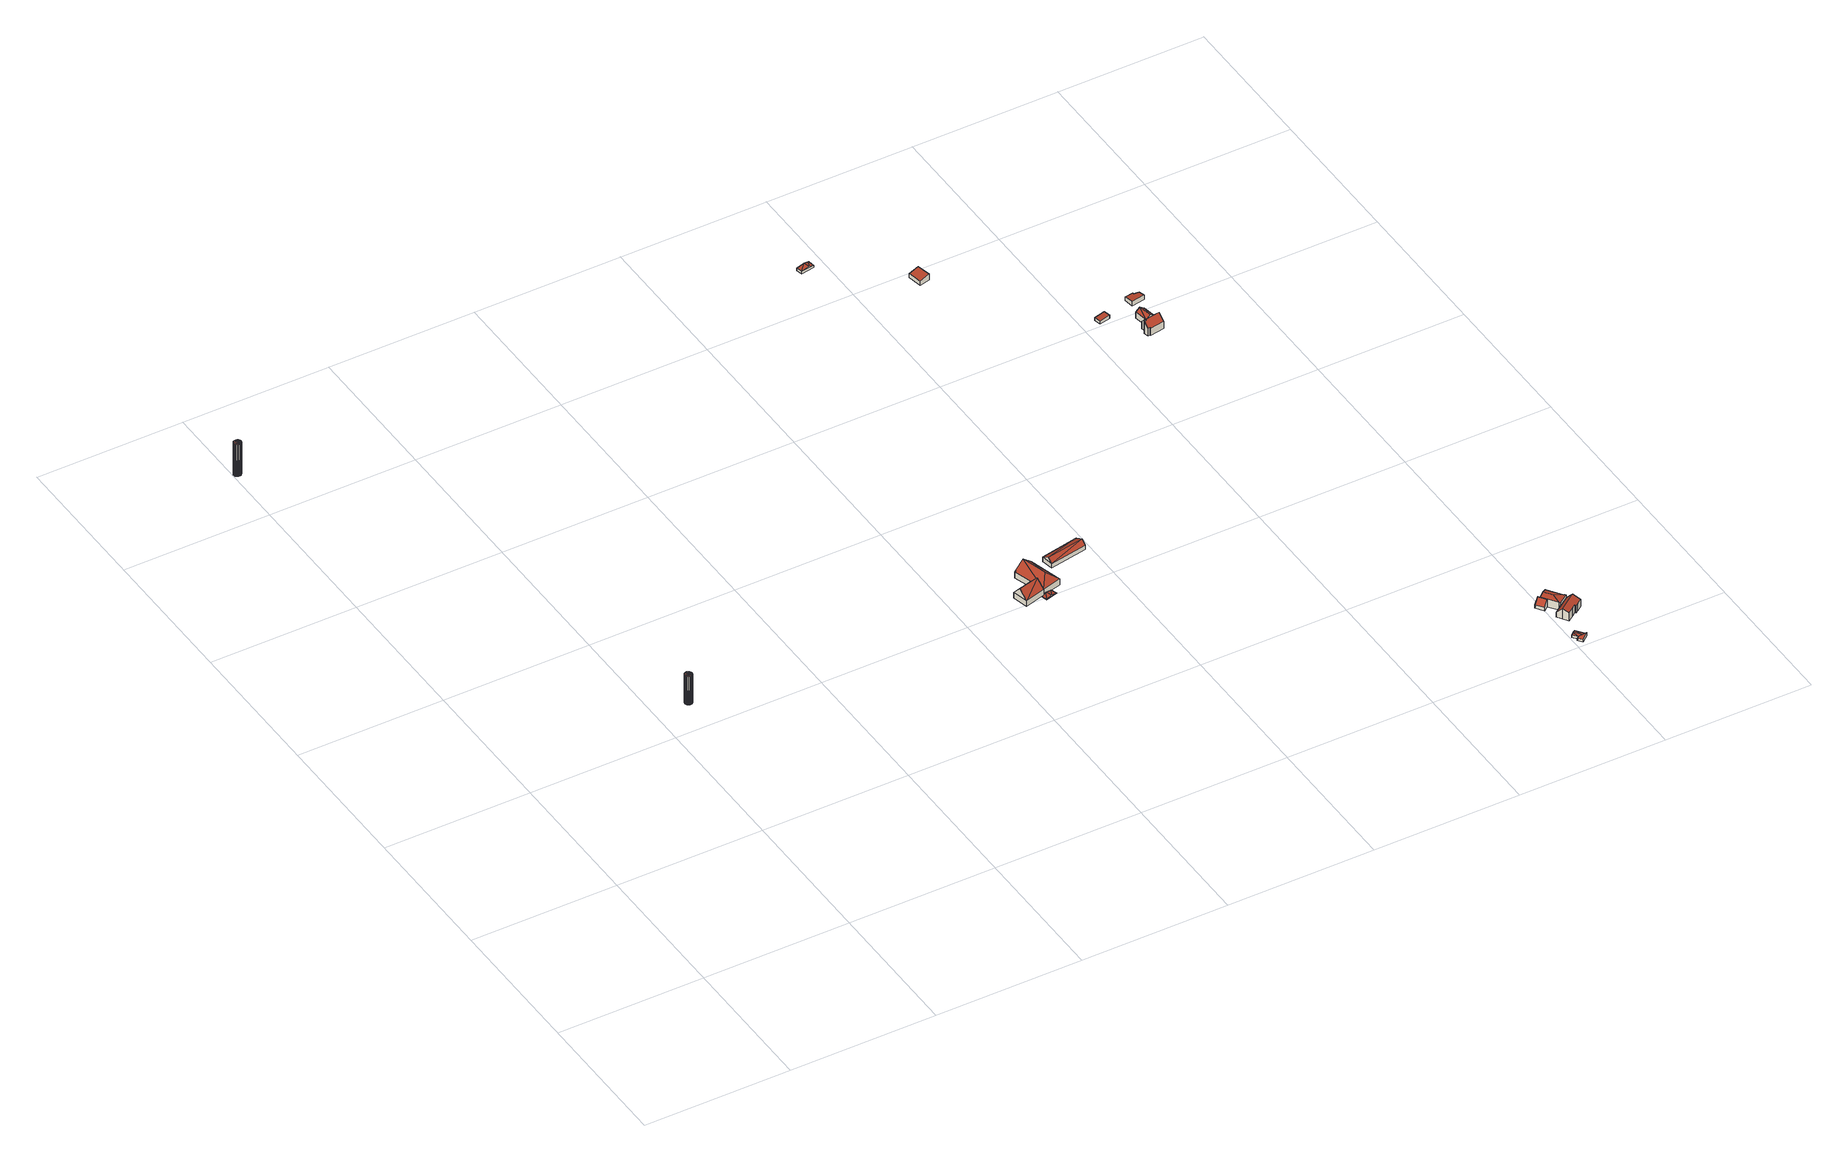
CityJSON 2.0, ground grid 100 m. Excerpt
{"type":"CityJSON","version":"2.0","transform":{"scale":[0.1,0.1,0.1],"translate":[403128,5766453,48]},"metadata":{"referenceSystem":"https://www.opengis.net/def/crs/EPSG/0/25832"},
"CityObjects":{
"building1":{"type":"Building","attributes":{"Geometrietyp2DReferenz":"1000","Gemeindeschluessel":"05515000","function":"51002_1251","roofType":"9999","measuredHeight":24.29},"geometry":[{"type":"Solid","lod":"2","boundaries":[[[[0,1,2]],[[1,3,2]],[[4,5,0]],[[5,1,0]],[[6,7,4]],[[7,5,4]],[[8,9,6]],[[9,7,6]],[[10,11,8]],[[11,9,8]],[[12,13,10]],[[13,11,10]],[[14,15,12]],[[15,13,12]],[[16,17,14]],[[17,15,14]],[[18,19,16]],[[19,17,16]],[[20,21,18]],[[21,19,18]],[[22,23,20]],[[23,21,20]],[[24,25,22]],[[25,23,22]],[[26,27,24]],[[27,25,24]],[[28,29,26]],[[29,27,26]],[[30,31,28]],[[31,29,28]],[[32,33,30]],[[33,31,30]],[[34,35,32]],[[35,33,32]],[[36,37,34]],[[37,35,34]],[[38,39,36]],[[39,37,36]],[[2,3,38]],[[3,39,38]],[[3,1,39]],[[1,5,39]],[[5,7,39]],[[7,9,39]],[[9,11,39]],[[11,13,39]],[[13,15,39]],[[15,17,39]],[[17,19,39]],[[19,21,39]],[[21,23,39]],[[23,25,39]],[[25,27,39]],[[27,29,39]],[[29,31,39]],[[31,33,39]],[[33,35,39]],[[35,37,39]],[[10,8,4]],[[8,6,4]],[[0,2,4]],[[2,38,4]],[[38,36,4]],[[36,34,4]],[[34,32,4]],[[32,30,4]],[[30,28,4]],[[28,26,4]],[[26,24,4]],[[24,22,4]],[[22,20,4]],[[20,18,4]],[[18,16,4]],[[16,14,4]],[[14,12,4]],[[12,10,4]]]],"semantics":{"surfaces":[{"type":"WallSurface"},{"type":"GroundSurface"},{"type":"RoofSurface"}],"values":[[0,0,0,0,0,0,0,0,0,0,0,0,0,0,0,0,0,0,0,0,0,0,0,0,0,0,0,0,0,0,0,0,0,0,0,0,0,0,0,0,1,1,1,1,1,1,1,1,1,1,1,1,1,1,1,1,1,1,2,2,2,2,2,2,2,2,2,2,2,2,2,2,2,2,2,2]]}}]},
"building2":{"type":"Building","attributes":{"Geometrietyp2DReferenz":"1000","Gemeindeschluessel":"05515000","function":"51002_1251","roofType":"9999","measuredHeight":21.52},"geometry":[{"type":"Solid","lod":"2","boundaries":[[[[40,41,42]],[[41,43,42]],[[44,45,40]],[[45,41,40]],[[46,47,44]],[[47,45,44]],[[48,49,46]],[[49,47,46]],[[50,51,48]],[[51,49,48]],[[52,53,50]],[[53,51,50]],[[54,55,52]],[[55,53,52]],[[56,57,54]],[[57,55,54]],[[58,59,56]],[[59,57,56]],[[60,61,58]],[[61,59,58]],[[62,63,60]],[[63,61,60]],[[64,65,62]],[[65,63,62]],[[66,67,64]],[[67,65,64]],[[68,69,66]],[[69,67,66]],[[70,71,68]],[[71,69,68]],[[72,73,70]],[[73,71,70]],[[74,75,72]],[[75,73,72]],[[76,77,74]],[[77,75,74]],[[78,79,76]],[[79,77,76]],[[42,43,78]],[[43,79,78]],[[43,41,79]],[[41,45,79]],[[45,47,79]],[[47,49,79]],[[49,51,79]],[[51,53,79]],[[53,55,79]],[[55,57,79]],[[57,59,79]],[[59,61,79]],[[61,63,79]],[[63,65,79]],[[65,67,79]],[[67,69,79]],[[69,71,79]],[[71,73,79]],[[73,75,79]],[[75,77,79]],[[40,42,44]],[[42,78,44]],[[78,76,44]],[[76,74,44]],[[74,72,44]],[[72,70,44]],[[70,68,44]],[[68,66,44]],[[66,64,44]],[[64,62,44]],[[62,60,44]],[[60,58,44]],[[58,56,44]],[[56,54,44]],[[54,52,44]],[[52,50,44]],[[50,48,44]],[[48,46,44]]]],"semantics":{"surfaces":[{"type":"WallSurface"},{"type":"GroundSurface"},{"type":"RoofSurface"}],"values":[[0,0,0,0,0,0,0,0,0,0,0,0,0,0,0,0,0,0,0,0,0,0,0,0,0,0,0,0,0,0,0,0,0,0,0,0,0,0,0,0,1,1,1,1,1,1,1,1,1,1,1,1,1,1,1,1,1,1,2,2,2,2,2,2,2,2,2,2,2,2,2,2,2,2,2,2]]}}]},
"building3":{"type":"Building","attributes":{"Gemeindeschluessel":"05515000","Geometrietyp2DReferenz":"3000","function":"31001_1000","roofType":"3100","measuredHeight":10.12},"address":[{"country":"Germany","locality":"Münster","thoroughfareNumber":"320","thoroughfareName":"Am Max-Klemens-Kanal"}],"geometry":[{"type":"Solid","lod":"2","boundaries":[[[[80,81,82,83]],[[84,85,81,80]],[[86,87,85,84]],[[83,82,87,86]],[[80,88,84]],[[86,89,83]],[[89,88,80]],[[80,83,89]],[[88,89,86]],[[86,84,88]],[[81,85,87,82]]]],"semantics":{"surfaces":[{"type":"WallSurface"},{"type":"RoofSurface"},{"type":"GroundSurface"}],"values":[[0,0,0,0,0,0,1,1,1,1,2]]}}]},
"building4":{"type":"Building","attributes":{"Gemeindeschluessel":"05515000","Geometrietyp2DReferenz":"3000","function":"51009_1610","roofType":"3100","measuredHeight":1.13},"geometry":[{"type":"Solid","lod":"2","boundaries":[[[[90,91,92,93]],[[94,95,91,90]],[[96,97,95,94]],[[93,92,97,96]],[[90,98,94]],[[96,99,93]],[[98,90,93]],[[93,99,98]],[[94,98,99]],[[99,96,94]],[[91,95,97,92]]]],"semantics":{"surfaces":[{"type":"WallSurface"},{"type":"RoofSurface"},{"type":"GroundSurface"}],"values":[[0,0,0,0,0,0,1,1,1,1,2]]}}]},
"building5":{"type":"Building","attributes":{"Gemeindeschluessel":"05515000","Geometrietyp2DReferenz":"3000","function":"31001_2700","roofType":"5000","measuredHeight":10.08},"geometry":[{"type":"Solid","lod":"2","boundaries":[[[[83,100,101,102]],[[86,103,100,83]],[[104,105,103,86]],[[106,107,105,104]],[[102,101,107,106]],[[102,108,83]],[[108,102,106]],[[106,109,108]],[[83,108,109]],[[109,104,86,83]],[[106,104,109]],[[100,103,105,107,101]]]],"semantics":{"surfaces":[{"type":"WallSurface"},{"type":"RoofSurface"},{"type":"GroundSurface"}],"values":[[0,0,0,0,0,1,1,1,1,1,0,2]]}}]},
"building6":{"type":"Building","attributes":{"Gemeindeschluessel":"05515000","Geometrietyp2DReferenz":"3000","function":"31001_2700","roofType":"3100","measuredHeight":6.3},"geometry":[{"type":"Solid","lod":"2","boundaries":[[[[110,111,112,113]],[[114,115,111,110]],[[116,117,115,114]],[[113,112,117,116]],[[110,118,114]],[[116,119,113]],[[110,113,119]],[[119,118,110]],[[118,119,116]],[[116,114,118]],[[111,115,117,112]]]],"semantics":{"surfaces":[{"type":"WallSurface"},{"type":"RoofSurface"},{"type":"GroundSurface"}],"values":[[0,0,0,0,0,0,1,1,1,1,2]]}}]},
"building7":{"type":"Building","attributes":{"Gemeindeschluessel":"05515000","Geometrietyp2DReferenz":"3000","function":"31001_1310","roofType":"3100","measuredHeight":2.6},"geometry":[{"type":"Solid","lod":"2","boundaries":[[[[120,121,122,123]],[[124,125,121,120]],[[126,127,125,124]],[[123,122,127,126]],[[120,128,124]],[[126,129,123]],[[128,120,123]],[[123,129,128]],[[124,128,129]],[[129,126,124]],[[121,125,127,122]]]],"semantics":{"surfaces":[{"type":"WallSurface"},{"type":"RoofSurface"},{"type":"GroundSurface"}],"values":[[0,0,0,0,0,0,1,1,1,1,2]]}}]},
"building8":{"type":"Building","attributes":{"Gemeindeschluessel":"05515000","Geometrietyp2DReferenz":"3000","function":"31001_2700","roofType":"2100","measuredHeight":4.62},"geometry":[{"type":"Solid","lod":"2","boundaries":[[[[130,131,132,133]],[[134,135,131,130]],[[136,137,135,134]],[[133,132,137,136]],[[134,130,133,136]],[[131,135,137,132]]]],"semantics":{"surfaces":[{"type":"WallSurface"},{"type":"RoofSurface"},{"type":"GroundSurface"}],"values":[[0,0,0,0,1,2]]}}]},
"building9":{"type":"Building","attributes":{"Gemeindeschluessel":"05515000","Geometrietyp2DReferenz":"3000","function":"31001_1310"},"children":["building9-1","building9-2"]},
"building9-1":{"type":"BuildingPart","attributes":{"roofType":"2100","measuredHeight":2.79},"parents":["building9"],"geometry":[{"type":"Solid","lod":"2","boundaries":[[[[138,139,140,141]],[[142,143,144,145,146]],[[141,140,143,142]],[[146,147,148,138,141,142]],[[139,144,143,140]],[[147,146,145]],[[139,138,148,145,144]],[[148,147,145]]]],"semantics":{"surfaces":[{"type":"WallSurface"},{"type":"RoofSurface"},{"type":"GroundSurface"},{"type":"ClosureSurface"}],"values":[[0,0,0,1,2,0,3,3]]}}]},
"building9-2":{"type":"BuildingPart","attributes":{"roofType":"3100","measuredHeight":2.43},"parents":["building9"],"geometry":[{"type":"Solid","lod":"2","boundaries":[[[[149,150,139,138,151]],[[152,153,150,149]],[[145,144,153,152]],[[149,154,152]],[[151,155,154]],[[154,149,151]],[[155,147,145,152]],[[152,154,155]],[[150,153,144,139]],[[148,151,138]],[[144,145,148,138,139]],[[147,155,151,148]],[[147,148,145]]]],"semantics":{"surfaces":[{"type":"WallSurface"},{"type":"RoofSurface"},{"type":"GroundSurface"},{"type":"ClosureSurface"}],"values":[[0,0,0,0,1,1,1,1,2,0,3,0,3]]}}]},
"building10":{"type":"Building","attributes":{"Gemeindeschluessel":"05515000","Geometrietyp2DReferenz":"3000","function":"31001_1100","roofType":"2100","measuredHeight":6.04},"geometry":[{"type":"Solid","lod":"2","boundaries":[[[[156,157,158,159]],[[160,161,157,156]],[[162,163,161,160]],[[164,165,163,162]],[[159,158,165,164]],[[162,160,156,159,164]],[[157,161,163,165,158]]]],"semantics":{"surfaces":[{"type":"WallSurface"},{"type":"RoofSurface"},{"type":"GroundSurface"}],"values":[[0,0,0,0,0,1,2]]}}]},
"building11":{"type":"Building","attributes":{"Gemeindeschluessel":"05515000","Geometrietyp2DReferenz":"3000","function":"31001_1000"},"address":[{"country":"Germany","locality":"Münster","thoroughfareNumber":"20","thoroughfareName":"Höltene Schluse"},{"country":"Germany","locality":"Münster","thoroughfareNumber":"20a","thoroughfareName":"Höltene Schluse"}],"children":["building11-1","building11-2"]},
"building11-1":{"type":"BuildingPart","attributes":{"roofType":"5000","measuredHeight":6.93},"parents":["building11"],"geometry":[{"type":"Solid","lod":"2","boundaries":[[[[166,167,168,169]],[[170,171,167,166]],[[172,173,171,170]],[[174,175,173,172]],[[176,177,178,175,174]],[[179,180,181,182,183]],[[184,163,180,179]],[[185,161,163,184]],[[169,168,161,185]],[[186,179,183,176,170]],[[166,169,186,170]],[[174,172,170,176]],[[185,184,179,186,169]],[[167,171,173,175,178,181,180,163,161,168]],[[182,177,176,183]],[[181,178,177,182]]]],"semantics":{"surfaces":[{"type":"WallSurface"},{"type":"RoofSurface"},{"type":"GroundSurface"},{"type":"ClosureSurface"}],"values":[[0,0,0,0,0,0,0,0,0,1,1,1,1,2,0,3]]}}]},
"building11-2":{"type":"BuildingPart","attributes":{"roofType":"3100","measuredHeight":7.7},"parents":["building11"],"geometry":[{"type":"Solid","lod":"2","boundaries":[[[[187,188,175,189]],[[190,191,188,187]],[[192,193,191,190]],[[194,195,193,192]],[[196,197,195,194]],[[198,199,197,196]],[[200,201,199,198]],[[202,203,201,200]],[[204,205,203,202]],[[182,181,205,204]],[[200,198,196,194,192,190,187,202]],[[189,177,182,204,202,187]],[[188,191,193,195,197,199,201,203,205,181,178,175]],[[175,178,177,189]],[[178,181,182,177]]]],"semantics":{"surfaces":[{"type":"WallSurface"},{"type":"RoofSurface"},{"type":"GroundSurface"},{"type":"ClosureSurface"}],"values":[[0,0,0,0,0,0,0,0,0,0,1,1,2,0,3]]}}]},
"building12":{"type":"Building","attributes":{"Gemeindeschluessel":"05515000","Geometrietyp2DReferenz":"3000","function":"31001_1310","roofType":"2100","measuredHeight":2.56},"geometry":[{"type":"Solid","lod":"2","boundaries":[[[[206,207,208,209]],[[210,211,207,206]],[[212,213,211,210]],[[209,208,213,212]],[[210,206,209,212]],[[207,211,213,208]]]],"semantics":{"surfaces":[{"type":"WallSurface"},{"type":"RoofSurface"},{"type":"GroundSurface"}],"values":[[0,0,0,0,1,2]]}}]},
"building13":{"type":"Building","attributes":{"Gemeindeschluessel":"05515000","Geometrietyp2DReferenz":"3000","function":"31001_1000"},"address":[{"country":"Germany","locality":"Münster","thoroughfareNumber":"118","thoroughfareName":"Nienberger Straße"}],"children":["building13-1","building13-2"]},
"building13-1":{"type":"BuildingPart","attributes":{"roofType":"3100","measuredHeight":7.04},"parents":["building13"],"geometry":[{"type":"Solid","lod":"2","boundaries":[[[[214,215,216,217]],[[218,219,215,214]],[[220,221,219,218]],[[214,222,218]],[[217,223,224,222]],[[222,214,217]],[[224,225,220,218]],[[218,222,224]],[[215,219,221,216]],[[221,220,217,216]],[[223,225,224]],[[223,217,220,225]]]],"semantics":{"surfaces":[{"type":"WallSurface"},{"type":"RoofSurface"},{"type":"GroundSurface"},{"type":"ClosureSurface"}],"values":[[0,0,0,0,1,1,1,1,2,3,0,3]]}}]},
"building13-2":{"type":"BuildingPart","attributes":{"roofType":"3100","measuredHeight":9.5},"parents":["building13"],"geometry":[{"type":"Solid","lod":"2","boundaries":[[[[226,227,221,220,228]],[[229,230,227,226]],[[231,232,230,229]],[[233,234,232,231]],[[235,236,234,233]],[[237,238,236,235]],[[239,240,238,237]],[[241,242,240,239]],[[243,244,242,241]],[[245,217,216,244,243]],[[239,237,235,233,231,229,226,241]],[[228,225,223,245,243,241,226]],[[227,230,232,234,236,238,240,242,244,216,221]],[[220,225,228]],[[217,245,223]],[[221,216,217,220]],[[217,223,225,220]]]],"semantics":{"surfaces":[{"type":"WallSurface"},{"type":"RoofSurface"},{"type":"GroundSurface"},{"type":"ClosureSurface"}],"values":[[0,0,0,0,0,0,0,0,0,0,1,1,2,0,0,3,3]]}}]},
"building14":{"type":"Building","attributes":{"Gemeindeschluessel":"05515000","Geometrietyp2DReferenz":"3000","function":"51009_1611","roofType":"2100","measuredHeight":3.15},"geometry":[{"type":"Solid","lod":"2","boundaries":[[[[246,247,248,249]],[[250,251,247,246]],[[252,253,251,250]],[[254,255,253,252]],[[256,257,255,254]],[[249,248,257,256]],[[254,252,250,246,249,256]],[[247,251,253,255,257,248]]]],"semantics":{"surfaces":[{"type":"WallSurface"},{"type":"RoofSurface"},{"type":"GroundSurface"}],"values":[[0,0,0,0,0,0,1,2]]}}]}
},
"vertices":[
[48,5425,255],[48,5425,13],[43,5431,255],[43,5431,13],[50,5418,255],[50,5418,13],[50,5410,255],[50,5410,13],[48,5402,255],[48,5402,13],[43,5396,255],[43,5396,13],[37,5391,255],[37,5391,13],[29,5389,255],[29,5389,13],[21,5389,255],[21,5389,13],[14,5391,255],[14,5391,13],[8,5396,255],[8,5396,13],[3,5402,255],[3,5402,13],[1,5410,255],[1,5410,13],[1,5418,255],[1,5418,13],[3,5425,255],[3,5425,13],[8,5431,255],[8,5431,13],[14,5436,255],[14,5436,13],[21,5438,255],[21,5438,13],[29,5438,255],[29,5438,13],[37,5436,255],[37,5436,13],
[1250,2246,225],[1250,2246,10],[1245,2253,225],[1245,2253,10],[1252,2239,225],[1252,2239,10],[1252,2231,225],[1252,2231,10],[1250,2224,225],[1250,2224,10],[1245,2217,225],[1245,2217,10],[1239,2213,225],[1239,2213,10],[1232,2210,225],[1232,2210,10],[1224,2210,225],[1224,2210,10],[1216,2213,225],[1216,2213,10],[1210,2217,225],[1210,2217,10],[1205,2224,225],[1205,2224,10],[1203,2231,225],[1203,2231,10],[1203,2239,225],[1203,2239,10],[1205,2246,225],[1205,2246,10],[1210,2253,225],[1210,2253,10],[1216,2257,225],[1216,2257,10],[1224,2260,225],[1224,2260,10],[1232,2260,225],[1232,2260,10],[1239,2257,225],[1239,2257,10],
[3395,1979,56],[3395,1979,14],[3534,2017,14],[3534,2017,56],[3368,2083,56],[3368,2083,14],[3505,2121,56],[3505,2121,14],[3382,2031,115],[3520,2069,115],
[3608,1992,15],[3608,1992,13],[3596,2034,13],[3596,2034,15],[3527,1970,15],[3527,1970,13],[3516,2012,15],[3516,2012,13],[3567,1981,25],[3556,2023,25],
[3534,2017,13],[3664,2053,13],[3664,2053,56],[3505,2121,13],[3471,2243,56],[3471,2243,13],[3603,2280,56],[3603,2280,13],[3585,2088,114],[3537,2261,114],
[3706,2212,42],[3706,2212,9],[3964,2260,9],[3964,2260,42],[3693,2295,42],[3693,2295,9],[3951,2344,42],[3951,2344,9],[3702,2242,72],[3959,2290,72],
[3924,5325,30],[3924,5325,13],[3917,5369,13],[3917,5369,30],[3834,5309,30],[3834,5309,13],[3825,5353,30],[3825,5353,13],[3889,5319,39],[3881,5363,39],
[4380,4861,44],[4380,4861,13],[4450,4876,13],[4450,4876,59],[4359,4956,44],[4359,4956,13],[4430,4972,59],[4430,4972,13],
[6026,45,44],[6026,45,25],[6015,36,25],[6015,36,41],[6037,8,41],[6037,8,25],[6081,43,25],[6081,43,45],[6081,43,52],[6056,44,49],[6033,45,45],
[6001,77,45],[6001,77,25],[6026,45,45],[6035,101,45],[6035,101,25],[6018,89,49],[6054,44,49],
[5986,447,83],[5986,447,23],[5954,424,23],[5954,424,47],[5995,434,83],[5995,434,23],[6023,396,83],[6023,396,23],[5991,373,47],[5991,373,23],
[6058,478,82],[6058,478,23],[6027,456,23],[6027,456,92],[6128,380,82],[6128,380,23],[6135,384,80],[6135,384,23],[6141,376,80],[6141,376,23],[6140,376,80],[6140,376,59],[6140,376,23],[6067,336,82],[6067,336,23],[6074,327,23],[6074,327,60],[6074,327,80],[6023,396,82],[5995,434,82],[6068,399,92],
[6165,342,100],[6165,342,23],[6141,376,59],[6195,300,77],[6195,300,23],[6156,272,77],[6156,272,23],[6141,261,77],[6141,261,23],[6136,269,81],[6136,269,23],[6108,249,82],[6108,249,23],[6067,220,82],[6067,220,23],[6043,253,100],[6043,253,23],[6019,287,60],[6019,287,23],
[5175,4080,32],[5175,4080,6],[5101,4064,6],[5101,4064,26],[5185,4034,32],[5185,4034,6],[5111,4018,26],[5111,4018,6],
[5319,3957,53],[5319,3957,7],[5336,3863,7],[5336,3863,53],[5381,3966,53],[5381,3966,7],[5397,3874,53],[5397,3874,7],[5350,3961,77],[5344,3865,59],[5367,3869,77],[5389,3873,59],
[5405,3832,102],[5405,3832,7],[5397,3874,59],[5412,3789,59],[5412,3789,7],[5312,3772,60],[5312,3772,7],[5311,3779,66],[5311,3779,7],[5296,3775,65],[5296,3775,7],[5290,3809,100],[5290,3809,7],[5306,3812,99],[5306,3812,7],[5306,3814,102],[5306,3814,7],[5300,3857,60],[5300,3857,7],[5336,3863,59],
[5351,4135,30],[5351,4135,3],[5362,4070,3],[5362,4070,35],[5409,4144,30],[5409,4144,3],[5410,4133,31],[5410,4133,3],[5445,4130,32],[5445,4130,3],[5453,4085,35],[5453,4085,3]
]}
